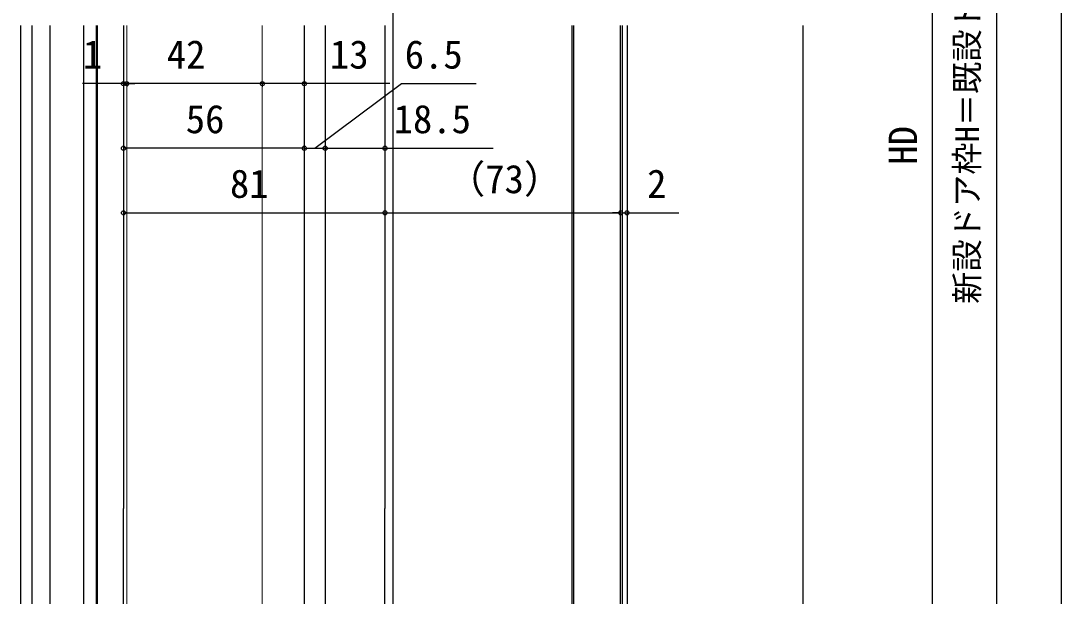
# Model space of a CAD drawing. Units: millimetres, scale not verified. Extents: x -525 to 525, y -783 to 779.
# Drawn here: x -359.1 to -36.8, y -187.5 to -9.5 of the extents above; entities that cross this region are included whole.
import ezdxf
from ezdxf.enums import TextEntityAlignment as Align

# ---------------------------------------------------------------- set-up
doc = ezdxf.new("R2010")
doc.units = ezdxf.units.MM
doc.header["$LTSCALE"] = 4
for name, color, linetype in [('0-4_YKK_12', 2, 'Continuous'), ('0-6_YKK_D', 6, 'Continuous'), ('0-8_YSS_K', 3, 'Continuous')]:
    doc.layers.add(name, color=color, linetype=linetype)
doc.layers.add('0-5_YKK_13', color=4, linetype='Continuous', lineweight=18)
doc.styles.add('ＭＳ ゴシック', font='')
doc.styles.get('ＭＳ ゴシック').set_extended_font_data('MS Gothic')

msp = doc.modelspace()

# ---------------------------------------------------------------- linework, layer by layer
at = {"layer": '0-4_YKK_12'}
for p, q in [((-243.819, 525.688), (-243.819, -306.451)), ((-359.12, -251.679), (-359.12, -10.904)), ((-355.692, -10.904), (-355.662, -251.678)), ((-350.124, -10.904), (-350.124, -251.677)), ((-339.62, -251.676), (-339.62, -10.904)), ((-335.62, -251.675), (-335.62, -10.904)), ((-327.319, -10.904), (-327.319, -160.39)), ((-271.319, -10.904), (-271.319, -215.417)), ((-264.824, -10.904), (-264.824, -215.474)), ((-246.319, -10.904), (-246.319, -160.39)), ((-188.32, -214.674), (-188.32, -10.904)), ((-187.824, -214.674), (-187.823, -10.904)), ((-173.324, -214.674), (-173.323, -10.904)), ((-172.823, -10.904), (-172.823, -214.674)), ((-171.323, -10.904), (-171.323, -214.674)), ((-327.319, -251.674), (-327.319, -160.39)), ((-246.319, -234.674), (-246.319, -160.39))]:
    msp.add_line(p, q, dxfattribs=at)
msp.add_lwpolyline([(-335.419, -10.904), (-335.419, -223.674), (-326.419, -223.674)], dxfattribs=at)
at = {"layer": '0-5_YKK_13'}
msp.add_line((-284.319, -10.904), (-284.319, -224.174), dxfattribs=at)
msp.add_lwpolyline([(-326.319, -10.904), (-326.319, -224.174), (-284.319, -224.174)], dxfattribs=at)
at = {"layer": '0-6_YKK_D'}
for p, q in [((-36.819, 354.826), (-36.819, -224.174)), ((-56.819, 344.825), (-56.819, -224.174)), ((-76.819, 138.824), (-76.819, -224.174)), ((-327.32, -28.884), (-340.033, -28.884)), ((-327.32, -28.884), (-327.32, -29.884)), ((-326.32, -28.884), (-327.32, -28.884)), ((-326.32, -28.884), (-326.32, -29.884)), ((-284.32, -28.884), (-326.32, -28.884)), ((-326.32, -28.884), (-326.32, -29.884)), ((-326.32, -28.884), (-323.77, -28.884)), ((-284.32, -28.884), (-284.32, -29.884)), ((-271.319, -28.884), (-284.319, -28.884)), ((-244.792, -28.884), (-271.319, -28.884)), ((-271.319, -48.884), (-327.32, -48.884)), ((-271.319, -48.884), (-264.819, -48.884)), ((-327.319, -68.884), (-246.319, -68.884)), ((-246.32, -68.884), (-173.32, -68.884)), ((-173.32, -68.884), (-175.87, -68.884)), ((-173.32, -68.884), (-171.323, -68.884)), ((-171.323, -68.884), (-155.269, -68.884))]:
    msp.add_line(p, q, dxfattribs=at)
for points in [[(-268.069, -48.884), (-241.229, -28.884), (-218.07, -28.884)], [(-264.819, -48.884), (-246.319, -48.884), (-212.769, -48.884)]]:
    msp.add_lwpolyline(points, dxfattribs=at)
for centre in [(-327.32, -28.884), (-326.32, -28.884), (-326.32, -28.884), (-284.32, -28.884), (-284.319, -28.884), (-271.319, -28.884), (-327.32, -48.884), (-271.319, -48.884), (-271.319, -48.884), (-264.819, -48.884), (-264.819, -48.884), (-246.319, -48.884), (-327.319, -68.884), (-246.32, -68.884), (-246.319, -68.884), (-173.32, -68.884), (-173.32, -68.884), (-171.323, -68.884)]:
    msp.add_circle(centre, 0.637, dxfattribs=at)
at = {"layer": '0-8_YSS_K'}
msp.add_line((-116.819, -10.904), (-116.819, -214.674), dxfattribs=at)

# ---------------------------------------------------------------- texts
at = {"layer": '0-6_YKK_D', "style": 'ＭＳ ゴシック'}
for s, height, p in [('新設ドア枠H＝既設ドア枠開口高－10', 7.331, (-60.126, -97.072)), ('HD', 8.798, (-78.819, -53.993))]:
    msp.add_text(s, height=height, rotation=90, dxfattribs=at).set_placement(p, align=Align.BOTTOM_LEFT)
for s, p in [('1', (-339.874, -26.884)), ('42', (-313.91, -26.884)), ('13', (-263.36, -26.884)), ('6.5', (-240.184, -26.884)), ('56', (-308.013, -46.884)), ('18.5', (-243.61, -46.884)), ('（73）', (-227.24, -65.452)), ('81', (-294.319, -66.884)), ('2', (-165.11, -66.884))]:
    msp.add_text(s, height=8.798, dxfattribs=at).set_placement(p, align=Align.BOTTOM_LEFT)

doc.saveas('drawing.dxf')
